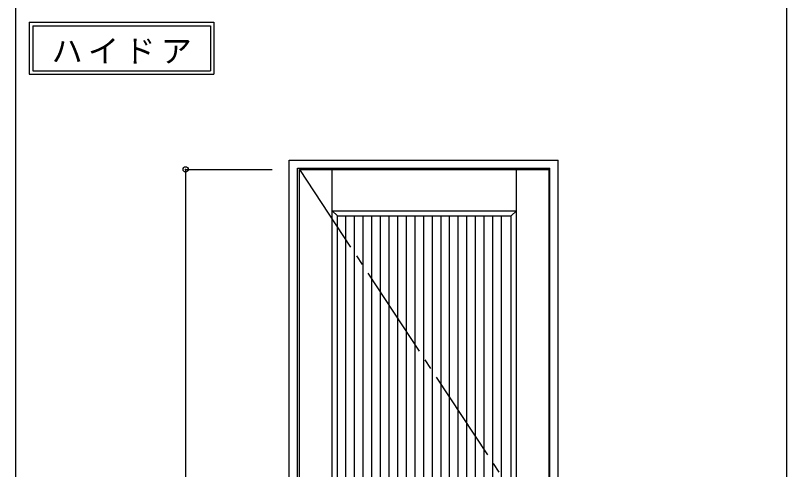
# Model space of a CAD drawing. Units: millimetres, scale not verified. Extents: x -6000 to 5700, y -4307 to 4175.
# Drawn here: x -3258 to -1027, y -1351 to -36 of the extents above; entities that cross this region are included whole.
import ezdxf

# ---------------------------------------------------------------- set-up
doc = ezdxf.new("R2010")
doc.units = ezdxf.units.MM
doc.header["$LTSCALE"] = 30
doc.header["$PDMODE"] = 32
doc.header["$PDSIZE"] = 15
doc.linetypes.add('CHAIN2', pattern=[12, 9, -1, 1, -1])
for name, color, linetype in [('0-2_扉', 7, 'Continuous'), ('0-4_枠', 3, 'Continuous'), ('0-7', 7, 'CHAIN2'), ('0-A_文字', 7, 'Continuous'), ('0-B_寸法', 7, 'Continuous'), ('0-C_ハッチ', 4, 'Continuous'), ('F-1_枠', 6, 'Continuous')]:
    doc.layers.add(name, color=color, linetype=linetype)
doc.styles.add('ＭＳ ゴシック', font='')
doc.styles.get('ＭＳ ゴシック').set_extended_font_data('MS Gothic')

msp = doc.modelspace()

# ---------------------------------------------------------------- linework, layer by layer
at = {"layer": '0-2_扉'}
for p, q in [((-2436.8, -481.25), (-1713.8, -481.25)), ((-2436.8, -2676.25), (-2436.8, -481.25)), ((-2341.8, -1714.27), (-2341.8, -481.25)), ((-1808.8, -2476.25), (-1808.8, -481.25)), ((-1713.8, -2676.25), (-1713.8, -481.25)), ((-2341.8, -601.25), (-2326.8, -616.25)), ((-2326.8, -616.25), (-1823.8, -616.25)), ((-2326.8, -1707.79), (-2326.8, -616.25)), ((-2326.61, -799.25), (-2326.8, -799.25))]:
    msp.add_line(p, q, dxfattribs=at)
for points in [[(-2341.8, -601.25), (-1808.8, -601.25), (-1823.8, -616.25)], [(-2326.8, -1861.25), (-1823.8, -1861.25), (-1823.8, -616.25)]]:
    msp.add_lwpolyline(points, dxfattribs=at)
at = {"layer": '0-4_枠'}
for p, q in [((-2465.8, -454.25), (-1687.8, -454.25)), ((-2465.8, -2701.25), (-2465.8, -454.25)), ((-1687.8, -2701.25), (-1687.8, -454.25)), ((-2441.8, -478.25), (-1711.8, -478.25)), ((-2441.8, -2701.25), (-2441.8, -478.25)), ((-1711.8, -2701.25), (-1711.8, -478.25))]:
    msp.add_line(p, q, dxfattribs=at)
at = {"layer": '0-7'}
msp.add_line((-2436.8, -481.25), (-1713.8, -1578.75), dxfattribs=at)
at = {"layer": '0-A_文字'}
for p, q in [((-3218.4, -55.5), (-3218.4, -205.5)), ((-3208.4, -65.5), (-2694.07, -65.5)), ((-2694.07, -65.5), (-2694.07, -195.5)), ((-3218.4, -205.5), (-2684.07, -205.5))]:
    msp.add_line(p, q, dxfattribs=at)
for points in [[(-3218.4, -55.5), (-2684.07, -55.5), (-2684.07, -205.5)], [(-3208.4, -65.5), (-3208.4, -195.5), (-2694.07, -195.5)]]:
    msp.add_lwpolyline(points, dxfattribs=at)
at = {"layer": '0-B_寸法', "color": 4}
for q in [(-2515.8, -481.25), (-2765.8, -2676.25)]:
    msp.add_line((-2765.8, -481.25), q, dxfattribs=at)
at = {"layer": '0-B_寸法'}
msp.add_point((-2765.8, -481.25), dxfattribs=at)
at = {"layer": '0-C_ハッチ'}
for p, q in [((-2301.8, -1699.8), (-2301.8, -616.25)), ((-2276.8, -1700.86), (-2276.8, -616.25)), ((-2251.8, -1861.25), (-2251.8, -616.25)), ((-2226.8, -1861.25), (-2226.8, -616.25)), ((-2201.8, -1861.25), (-2201.8, -616.25)), ((-2176.8, -1861.25), (-2176.8, -616.25)), ((-2151.8, -1861.25), (-2151.8, -616.25)), ((-2126.8, -1861.25), (-2126.8, -616.25)), ((-2101.8, -1861.25), (-2101.8, -616.25)), ((-2076.8, -1861.25), (-2076.8, -616.25)), ((-2051.8, -1861.25), (-2051.8, -616.25)), ((-2026.8, -1861.25), (-2026.8, -616.25)), ((-2001.8, -1861.25), (-2001.8, -616.25)), ((-1976.8, -1861.25), (-1976.8, -616.25)), ((-1951.8, -1861.25), (-1951.8, -616.25)), ((-1926.8, -1861.25), (-1926.8, -616.25)), ((-1901.8, -1861.25), (-1901.8, -616.25)), ((-1876.8, -1861.25), (-1876.8, -616.25)), ((-1851.8, -1861.25), (-1851.8, -616.25))]:
    msp.add_line(p, q, dxfattribs=at)
at = {"layer": 'F-1_枠'}
for p, q in [((-3258.4, 4175), (-3258.4, -3790)), ((-1026.8, 4175), (-1026.8, -3790))]:
    msp.add_line(p, q, dxfattribs=at)

# ---------------------------------------------------------------- texts
at = {"layer": '0-A_文字', "insert": (-3153.74, -175.5), "char_height": 65.98, "attachment_point": 7, "style": 'ＭＳ ゴシック'}
msp.add_mtext('\\T1.17;ハイドア', dxfattribs=at)

doc.saveas('drawing.dxf')
